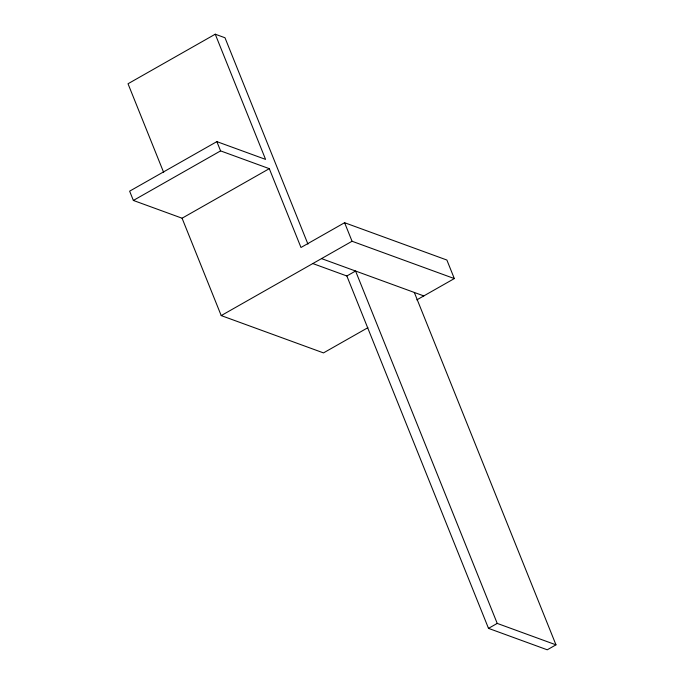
<?xml version="1.0" encoding="UTF-8"?>
<svg xmlns="http://www.w3.org/2000/svg" width="684" height="684" viewBox="0 0 684 684"><rect width="100%" height="100%" fill="white"/><g stroke="black" fill="none" stroke-linecap="round" stroke-linejoin="round"><path stroke-width="1.03" d="M307.945 244.128L224.985 37.757L215.246 34.2L128.019 83.756L163.681 172.471M215.246 34.2L265.572 159.389L216.862 141.622L129.635 191.169L133.363 200.446L182.072 218.213L221.214 315.589L323.489 352.901L367.898 327.679M133.363 200.446L220.59 150.89L269.299 168.666L300.986 247.488L344.599 222.71L446.874 260.031L454.33 278.576L416.821 299.883M182.072 218.213L269.299 168.666M221.214 315.589L352.055 241.255L454.33 278.576M346.848 275.977L355.569 271.018L497.225 623.406L555.981 644.841L547.26 649.8L488.504 628.365L346.848 275.977L312.802 263.554M488.504 628.365L497.225 623.406M321.523 258.603L423.806 295.916M414.324 292.461L555.981 644.841M344.599 222.71L352.055 241.255M216.862 141.622L220.59 150.89"/></g></svg>
